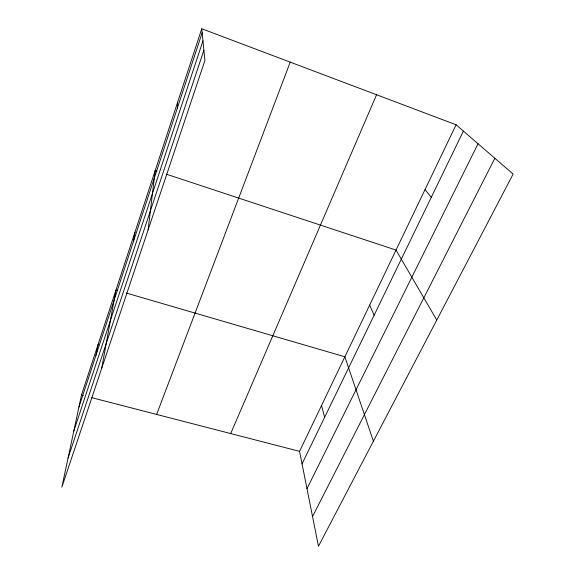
<?xml version="1.0" encoding="UTF-8"?>
<svg xmlns="http://www.w3.org/2000/svg" width="575" height="575" viewBox="0 0 575 575"><rect width="100%" height="100%" fill="white"/><g stroke="black" fill="none" stroke-linecap="round" stroke-linejoin="round"><path stroke-width="0.86" d="M177.323 108.193L177.632 102.249M148.098 229.95L155.214 170.509L156.903 171.07M133.522 241.248L134.938 232.264M101.638 368.518L115.97 290.03L117.674 290.526M95.96 355.35L98.196 344.173M201.76 28.75L81.499 395.025L61.863 487.154L204.901 60.526L201.76 28.75L456.09 124.775L513.137 174.074L318.457 546.25L299.553 451.353L456.09 124.775M78.926 407.071L202.156 32.753M73.83 430.998L202.961 40.839M68.051 458.103L203.881 50.212M156.637 414.431L290.217 62.15M230.704 433.564L376.567 94.753M302.048 463.888L463.393 131.093M306.985 488.671L478.033 143.743M312.541 516.558L494.845 158.269M81.499 395.025L83.224 395.471M91.856 397.699L299.553 451.353M126.184 293.006L344.878 356.787L373.398 441.226M166.204 174.139L396.031 250.075L436.777 320.059M425.033 189.57L431.264 197.369M369.66 305.095L374.124 315.229M321.547 405.454L324.631 417.306"/></g></svg>
